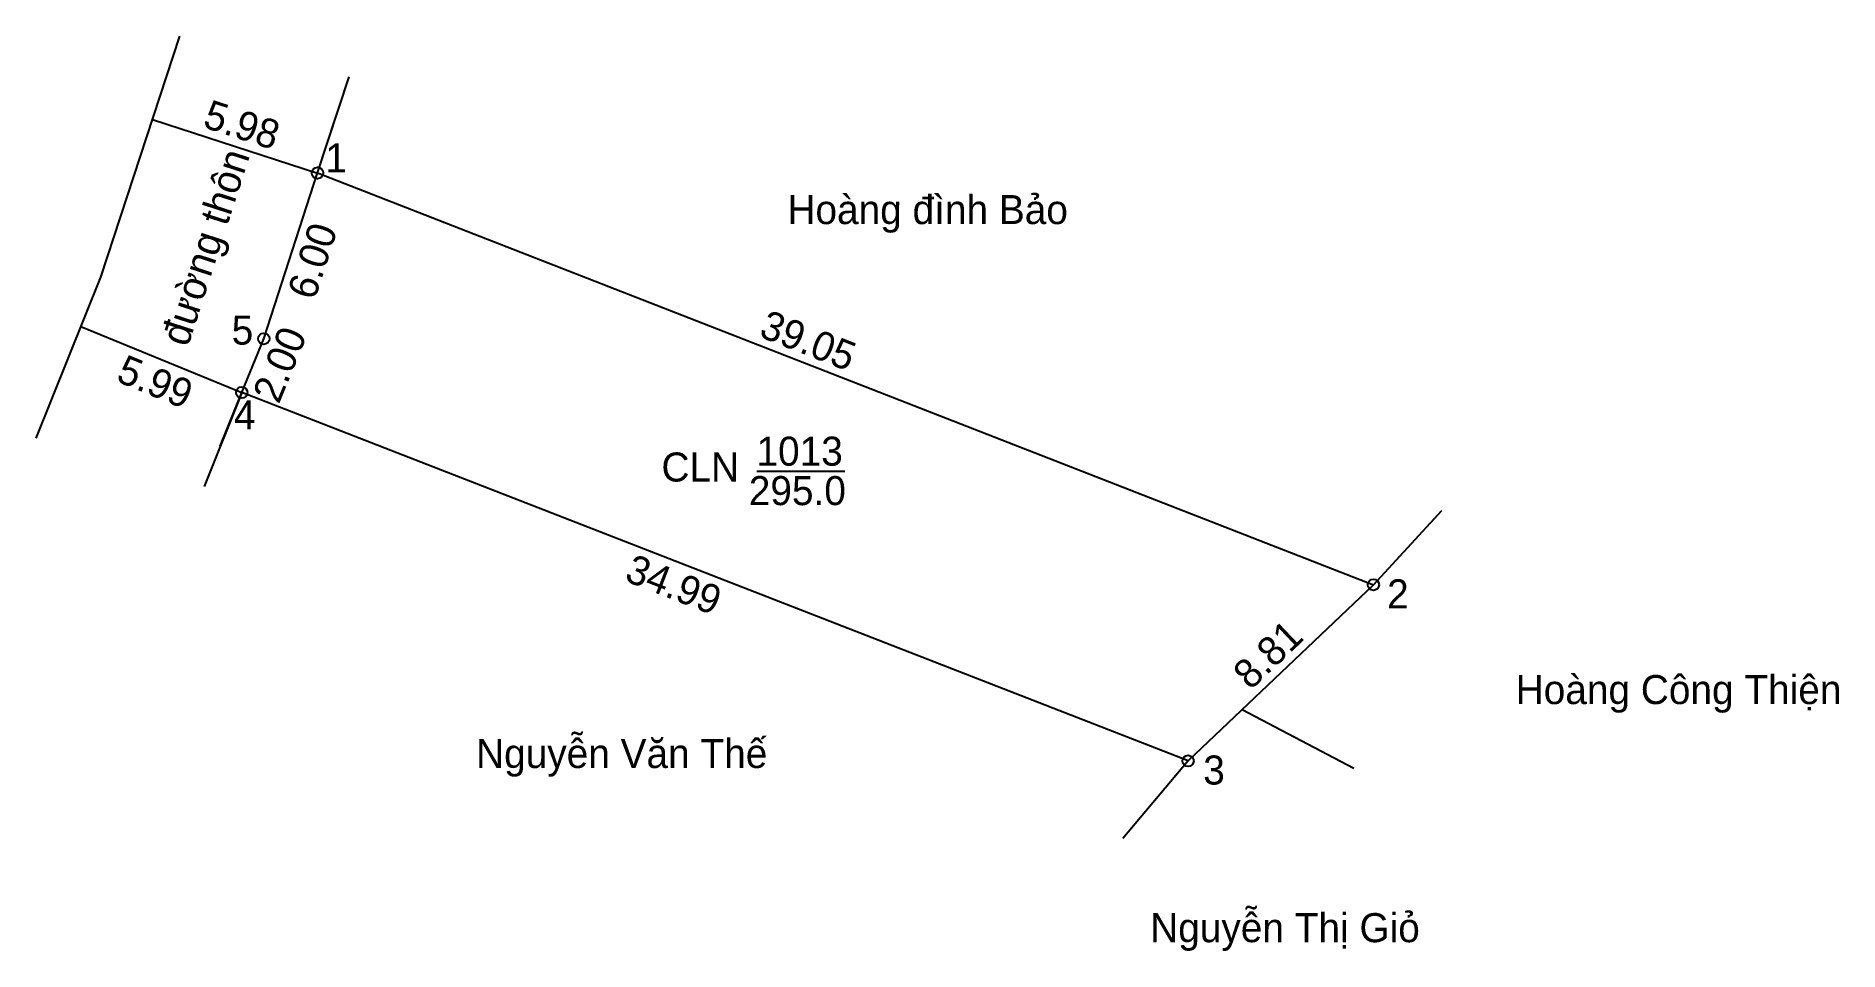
# Model space of a CAD drawing. Extents: x 547622.2 to 547684.3, y 1837559.6 to 1837591.1.
import ezdxf

# ---------------------------------------------------------------- set-up
doc = ezdxf.new("R2010")
doc.units = 0
for name, color, linetype in [('CanhThua', 7, 'Continuous'), ('ChieuDaiCanhThua', 7, 'Continuous'), ('Level 1', 7, 'Continuous'), ('Level 10', 7, 'Continuous'), ('Level 23', 7, 'Continuous'), ('Level 31', 7, 'Continuous'), ('MocDinhThua', 7, 'Continuous'), ('NhanDiaChinhThua', 7, 'Continuous'), ('NhanTuCan', 7, 'Continuous'), ('RauThua', 7, 'Continuous'), ('SoHieuDinhThua', 7, 'Continuous')]:
    doc.layers.add(name, color=color, linetype=linetype)

msp = doc.modelspace()

# ---------------------------------------------------------------- linework, layer by layer
at = {"layer": 'CanhThua'}
for p, q in [((547630.07, 1837580.72), (547631.92, 1837586.429)), ((547631.92, 1837586.429), (547668.306, 1837572.245)), ((547629.31, 1837578.868), (547630.07, 1837580.72)), ((547661.919, 1837566.175), (547629.31, 1837578.868)), ((547668.306, 1837572.245), (547661.919, 1837566.175))]:
    msp.add_line(p, q, dxfattribs=at)
at = {"layer": 'Level 1'}
for p, q in [((547626.234, 1837588.271), (547631.92, 1837586.428)), ((547623.768, 1837581.142), (547629.31, 1837578.868))]:
    msp.add_line(p, q, dxfattribs=at)
at = {"layer": 'Level 10'}
msp.add_line((547663.779, 1837567.943), (547667.63, 1837565.927), dxfattribs=at)
at = {"layer": 'Level 23'}
for p, q in [((547631.92, 1837586.429), (547632.542, 1837588.321)), ((547630.07, 1837580.72), (547631.92, 1837586.429)), ((547631.92, 1837586.429), (547631.92, 1837586.43)), ((547629.31, 1837578.868), (547630.07, 1837580.72)), ((547628.568, 1837577.013), (547629.31, 1837578.868))]:
    msp.add_line(p, q, dxfattribs=at)
at = {"layer": 'Level 31'}
msp.add_lwpolyline([(547622.223, 1837577.293), (547624.45, 1837582.84), (547627.179, 1837591.145)], dxfattribs=at)
at = {"layer": 'MocDinhThua'}
for centre in [(547631.92, 1837586.429), (547630.07, 1837580.72), (547629.31, 1837578.868), (547668.306, 1837572.245), (547661.919, 1837566.175)]:
    msp.add_circle(centre, 0.196, dxfattribs=at)
at = {"layer": 'NhanDiaChinhThua'}
msp.add_line((547647.058, 1837576.155), (547650.088, 1837576.155), dxfattribs=at)
at = {"layer": 'RauThua'}
for p, q in [((547631.92, 1837586.429), (547633.008, 1837589.74)), ((547629.31, 1837578.868), (547628.016, 1837575.632)), ((547668.306, 1837572.245), (547670.668, 1837574.807)), ((547661.919, 1837566.175), (547659.676, 1837563.508))]:
    msp.add_line(p, q, dxfattribs=at)

# ---------------------------------------------------------------- texts
at = {"layer": 'ChieuDaiCanhThua'}
for s, rotation, p in [('6.00', 72.0451, (547631.82, 1837582.012)), ('39.05', 338.70316, (547647.093, 1837580.804)), ('2.00', 67.68836, (547630.587, 1837578.441)), ('34.99', 338.73161, (547642.459, 1837572.394)), ('8.81', 43.54228, (547664.069, 1837568.587))]:
    msp.add_text(s, height=1, rotation=rotation, dxfattribs=at).set_placement(p)
at = {"layer": 'Level 1'}
for s, rotation, p in [('5.98', 342.0451, (547627.931, 1837588.018)), ('đường thôn', 72.0451, (547627.452, 1837580.407)), ('5.99', 337.68836, (547624.938, 1837579.271))]:
    msp.add_text(s, height=1, rotation=rotation, dxfattribs=at).set_placement(p)
at = {"layer": 'NhanDiaChinhThua'}
for s, p in [('1013', (547647.048, 1837576.346)), ('CLN', (547643.774, 1837575.8)), ('295.0', (547646.783, 1837574.987))]:
    msp.add_text(s, height=1, dxfattribs=at).set_placement(p)
at = {"layer": 'NhanTuCan'}
for s, p in [('Hoàng đình Bảo', (547648.114, 1837584.668)), ('Hoàng Công Thiện', (547673.209, 1837568.133)), ('Nguyễn Văn Thế', (547637.386, 1837565.931)), ('Nguyễn Thị Giỏ', (547660.615, 1837559.931))]:
    msp.add_text(s, height=1, dxfattribs=at).set_placement(p)
at = {"layer": 'SoHieuDinhThua'}
for s, p in [('1', (547632.192, 1837586.45)), ('5', (547628.964, 1837580.517)), ('4', (547629.043, 1837577.595)), ('2', (547668.778, 1837571.432)), ('3', (547662.442, 1837565.362))]:
    msp.add_text(s, height=1, dxfattribs=at).set_placement(p)

doc.saveas('drawing.dxf')
